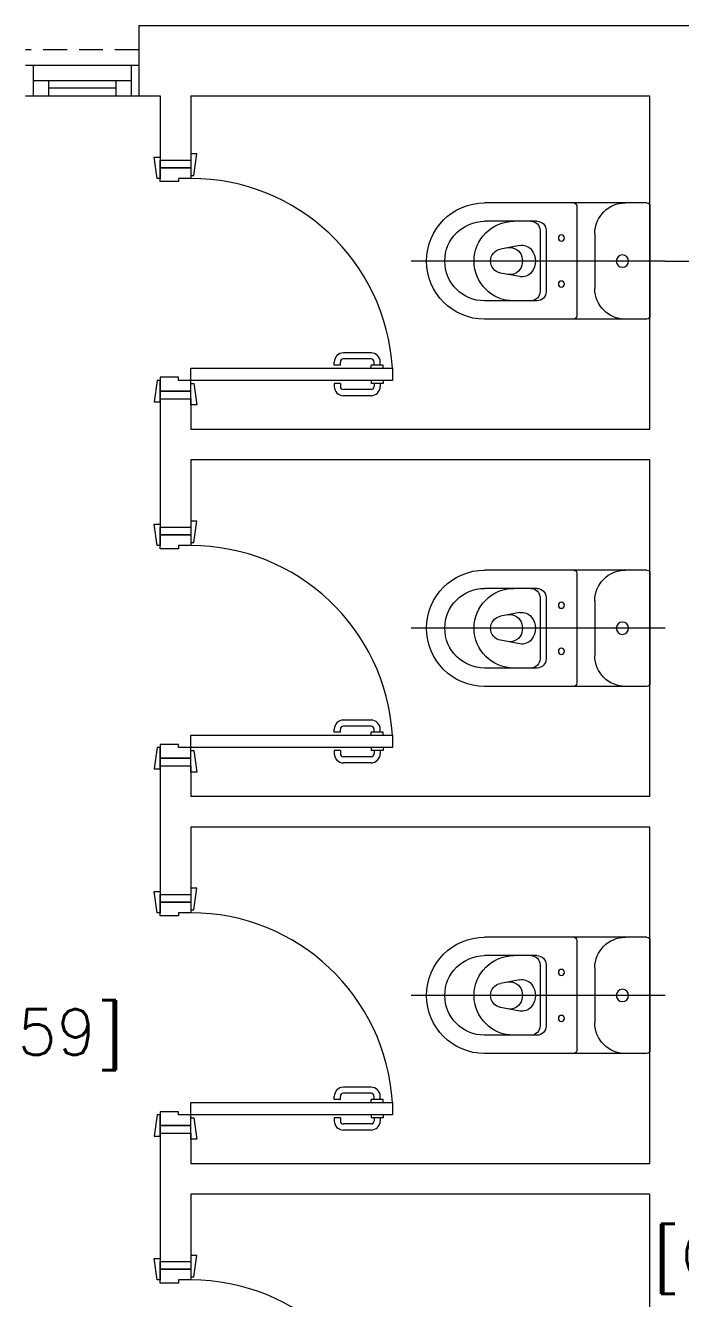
# Model space of a CAD drawing. Header units: inches. Extents: x -501855 to 57169, y -29325 to 19878.
# Drawn here: x 13478 to 15618, y 4642 to 8803 of the extents above; entities that cross this region are included whole.
import ezdxf

# ---------------------------------------------------------------- set-up
doc = ezdxf.new("R2010")
doc.units = ezdxf.units.IN
doc.header["$LTSCALE"] = 25
doc.header["$MEASUREMENT"] = 0
doc.linetypes.add('00-Ground Floor$0$HIDDEN2', pattern=[0.1875, 0.125, -0.0625])
doc.linetypes.add('DASHDOT', pattern=[25.4, 12.7, -6.35, 0, -6.35])
for name, color, linetype, lineweight in [('00-Ground Floor$0$72_EGR_BASE_TEXT', 252, 'Continuous', 5), ('00-Ground Floor$0$Aluminum', 251, 'Continuous', 5), ('00-Ground Floor$0$Proj', 251, 'Continuous', 5), ('00-Ground Floor$0$SANIT', 250, 'Continuous', 5), ('00-Ground Floor$0$Walls', 251, 'Continuous', 5), ('00-Ground Floor$0$Wooden Joinery', 251, 'Continuous', 5), ('E-LITE-CLNG-CNDT', 6, 'DASHDOT', 35)]:
    doc.layers.add(name, color=color, linetype=linetype, lineweight=lineweight)
doc.styles.add('00-Ground Floor$0$SIMPLEX', font='SIMPLEX.shx', dxfattribs={"height": 150})

# ---------------------------------------------------------------- blocks, each defined once
blk = doc.blocks.new('00-Ground Floor$0$A$C72370EFE')
at = {"layer": '00-Ground Floor$0$Wooden Joinery'}
for p, q in [((-0.01, -0.04), (-0.02, -0.04)), ((-0.01, -0.03), (-0.01, -0.07)), ((0, -0.03), (-0.01, -0.03)), ((0.04, -0.03), (0.05, -0.03)), ((0.05, -0.03), (0.05, -0.07)), ((0.05, -0.04), (0.06, -0.04)), ((-0.05, -0.07), (-0.05, -0.16)), ((-0.03, -0.07), (-0.03, -0.16)), ((-0.01, -0.06), (-0.02, -0.06)), ((0, -0.07), (-0.01, -0.07)), ((0.04, -0.07), (0.05, -0.07)), ((0.05, -0.06), (0.06, -0.06)), ((0.07, -0.07), (0.07, -0.16)), ((0.09, -0.07), (0.09, -0.16)), ((-0.01, -0.17), (-0.02, -0.17)), ((-0.01, -0.19), (-0.02, -0.19)), ((-0.01, -0.17), (-0.01, -0.19)), ((0.05, -0.17), (0.06, -0.17)), ((0.05, -0.17), (0.05, -0.19)), ((0.05, -0.19), (0.06, -0.19))]:
    blk.add_line(p, q, dxfattribs=at)
for centre, radius, start, end in [((-0.02, -0.07), 0.03, 90, 180), ((0.06, -0.07), 0.03, 0, 90), ((-0.02, -0.07), 0.01, 90, 180), ((0.06, -0.07), 0.01, 0, 90), ((-0.02, -0.16), 0.03, 180, 270), ((-0.02, -0.16), 0.01, 180, 270), ((0.06, -0.16), 0.01, 270, 0), ((0.06, -0.16), 0.03, 270, 0)]:
    blk.add_arc(centre, radius, start, end, dxfattribs=at)
blk = doc.blocks.new('00-Ground Floor$0$A$C5DAD61B4')
at = {"layer": '00-Ground Floor$0$Wooden Joinery'}
for points in [[(80, 959.1), (80, 969.1), (10, 979.1), (10, 959.1)], [(940, 959.1), (940, 969.1), (1010, 979.1), (1010, 959.1)], [(70, 859.1), (70, 849.1), (0, 839.1), (0, 859.1)], [(120, 859.1), (120, 0), (80, 0), (80, 859.1)], [(950, 859.1), (950, 849.1), (1020, 839.1), (1020, 859.1)]]:
    blk.add_lwpolyline(points, close=True, dxfattribs=at)
for points in [[(45, 859.1), (45, 959.1), (20, 959.1), (20, 859.1), (45, 859.1)], [(45, 859.1), (80, 859.1), (80, 899.1), (90, 899.1), (90, 959.1), (45, 959.1), (45, 859.1)], [(975, 859.1), (940, 859.1), (940, 899.1), (930, 899.1), (930, 959.1), (975, 959.1), (975, 859.1)], [(975, 859.1), (975, 959.1), (1000, 959.1), (1000, 859.1), (975, 859.1)]]:
    blk.add_lwpolyline(points, dxfattribs=at)
blk.add_arc((80, 859.1), 860, 272.666, 0, dxfattribs=at)
at = {"layer": '00-Ground Floor$0$Wooden Joinery', "xscale": 999.9999999998854, "yscale": 999.9999999998854, "zscale": 999.9999999998854, "rotation": 180}
blk.add_blockref('00-Ground Floor$0$A$C72370EFE', (120, 0), dxfattribs=at)
blk = doc.blocks.new('00-Ground Floor$0$A$C268A7CF0')
at = {"layer": '00-Ground Floor$0$Wooden Joinery'}
for points in [[(80, 758.8), (80, 768.8), (10, 778.8), (10, 758.8)], [(740, 758.8), (740, 768.8), (810, 778.8), (810, 758.8)], [(70, 658.8), (70, 648.8), (0, 638.8), (0, 658.8)], [(120, 658.8), (120, 0), (80, 0), (80, 658.8)], [(750, 658.8), (750, 648.8), (820, 638.8), (820, 658.8)]]:
    blk.add_lwpolyline(points, close=True, dxfattribs=at)
for points in [[(45, 658.8), (45, 758.8), (20, 758.8), (20, 658.8), (45, 658.8)], [(45, 658.8), (80, 658.8), (80, 698.8), (90, 698.8), (90, 758.8), (45, 758.8), (45, 658.8)], [(775, 658.8), (740, 658.8), (740, 698.8), (730, 698.8), (730, 758.8), (775, 758.8), (775, 658.8)], [(775, 658.8), (775, 758.8), (800, 758.8), (800, 658.8), (775, 658.8)]]:
    blk.add_lwpolyline(points, dxfattribs=at)
blk.add_arc((80, 658.8), 660, 273.4748, 0, dxfattribs=at)
at = {"layer": '00-Ground Floor$0$Wooden Joinery', "xscale": 999.9999999998854, "yscale": 999.9999999998854, "zscale": 999.9999999998854, "rotation": 180}
blk.add_blockref('00-Ground Floor$0$A$C72370EFE', (120, 0), dxfattribs=at)
blk = doc.blocks.new('00-Ground Floor$0$WC manta')
at = {"layer": '00-Ground Floor$0$SANIT'}
for p, q in [((-0.13, 0.18), (-0.13, -0.18)), ((-0.12, 0.19), (0.41, 0.19)), ((0.109, 0.18), (0.109, -0.18)), ((0.239, 0.13), (0.41, 0.13)), ((0.05, 0.09), (0.05, -0.09)), ((0.209, 0.1), (0.209, -0.1)), ((0.229, 0.1), (0.229, -0.1)), ((0.2955, 0.051), (0.3581, 0.0393)), ((-0.18, 0), (0.65, 0)), ((0.2955, -0.051), (0.3581, -0.0393)), ((0.239, -0.13), (0.41, -0.13)), ((-0.12, -0.19), (0.41, -0.19))]:
    blk.add_line(p, q, dxfattribs=at)
for centre, radius in [((0.159, 0.0752), 0.01), ((-0.04, 0), 0.02), ((0.159, -0.0753), 0.01)]:
    blk.add_circle(centre, radius, dxfattribs=at)
for centre, radius, start, end in [((-0.12, 0.18), 0.01, 90, 180), ((-0.05, 0.09), 0.1, 0, 90), ((0.119, 0.18), 0.01, 90, 180), ((0.41, 0), 0.19, 270, 90), ((0.239, 0.1), 0.03, 90, 180), ((0.259, 0.1), 0.03, 90, 180), ((0.3147, 0), 0.13, 270, 90), ((0.41, 0), 0.13, 270, 90), ((0.2882, 0.0117), 0.04, 79.4289, 141.525), ((0.3271, 0.0044), 0.04, 79.4289, 166.4176), ((0.3029, 0), 0.0588, 141.525, 218.475), ((0.3454, 0), 0.0588, 166.4176, 193.5824), ((0.3507, 0), 0.04, 280.5711, 79.4289), ((0.2882, -0.0117), 0.04, 218.475, 280.5711), ((0.3271, -0.0044), 0.04, 193.5824, 280.5711), ((-0.05, -0.09), 0.1, 270, 0), ((0.239, -0.1), 0.03, 180, 270), ((0.259, -0.1), 0.03, 180, 270), ((-0.12, -0.18), 0.01, 180, 270), ((0.119, -0.18), 0.01, 180, 270)]:
    blk.add_arc(centre, radius, start, end, dxfattribs=at)
blk = doc.blocks.new('00-Ground Floor')
at = {"layer": '00-Ground Floor$0$Aluminum'}
for p, q in [((13477.7, 8672.6), (13847.9, 8672.6, 0)), ((13502.7, 8672.6), (13502.7, 8572.6)), ((13822.9, 8672.6, 0), (13822.9, 8572.6, 0)), ((13502.7, 8622.6), (13822.9, 8622.6, 0)), ((13552.7, 8622.6), (13552.7, 8572.6)), ((13772.9, 8622.6, 0), (13772.9, 8572.6, 0)), ((13477.7, 8572.6), (13847.9, 8572.6, 0)), ((13772.9, 8597.6, 0), (13552.7, 8597.6))]:
    blk.add_line(p, q, dxfattribs=at)
at = {"layer": '00-Ground Floor$0$Proj', "linetype": '00-Ground Floor$0$HIDDEN2', "ltscale": 25}
blk.add_line((13847.9, 8722.6, 0), (13477.7, 8722.6), dxfattribs=at)
at = {"layer": '00-Ground Floor$0$SANIT'}
blk.add_line((15567.9, 8032.6, 0), (16397.9, 8032.6, 0), dxfattribs=at)
at = {"layer": '00-Ground Floor$0$Walls'}
for p, q in [((13847.9, 8802.6, 0), (15771.5, 8802.6, 0)), ((13847.9, 8802.6, 0), (13847.9, 8572.6, 0)), ((13847.9, 8572.6, 0), (13917.9, 8572.6, 0)), ((13917.9, 8572.6, 0), (13917.9, 8362.6, 0)), ((14017.9, 8572.6, 0), (15517.9, 8572.6, 0)), ((14017.9, 8572.6, 0), (14017.9, 8362.6, 0)), ((15517.9, 7482.6, 0), (15517.9, 8572.6, 0)), ((13917.9, 8362.6, 0), (14017.9, 8362.6, 0)), ((13917.9, 7582.6, 0), (14017.9, 7582.6, 0)), ((13917.9, 7582.6, 0), (13917.9, 7162.6, 0)), ((14017.9, 7582.6, 0), (14017.9, 7482.6, 0)), ((15517.9, 7482.6, 0), (14017.9, 7482.6, 0)), ((15517.9, 7382.6, 0), (14017.9, 7382.6, 0)), ((14017.9, 7382.6, 0), (14017.9, 7162.6, 0)), ((15517.9, 6282.6, 0), (15517.9, 7382.6, 0)), ((13917.9, 7162.6, 0), (14017.9, 7162.6, 0)), ((13917.9, 6382.6, 0), (13917.9, 5962.6, 0)), ((13917.9, 6382.6, 0), (14017.9, 6382.6, 0)), ((14017.9, 6382.6, 0), (14017.9, 6282.6, 0)), ((15517.9, 6282.6, 0), (14017.9, 6282.6, 0)), ((15517.9, 6182.6, 0), (14017.9, 6182.6, 0)), ((14017.9, 6182.6, 0), (14017.9, 5962.6, 0)), ((15517.9, 5082.6, 0), (15517.9, 6182.6, 0)), ((13917.9, 5962.6, 0), (14017.9, 5962.6, 0)), ((13917.9, 5182.6, 0), (13917.9, 4762.6, 0)), ((13917.9, 5182.6, 0), (14017.9, 5182.6, 0)), ((14017.9, 5182.6, 0), (14017.9, 5082.6, 0)), ((15517.9, 5082.6, 0), (14017.9, 5082.6, 0)), ((15517.9, 4982.6, 0), (14017.9, 4982.6, 0)), ((14017.9, 4982.6, 0), (14017.9, 4762.6, 0)), ((15517.9, 3882.6, 0), (15517.9, 4982.6, 0)), ((13917.9, 4762.6, 0), (14017.9, 4762.6, 0))]:
    blk.add_line(p, q, dxfattribs=at)
at = {"layer": '00-Ground Floor$0$SANIT', "xscale": -999.9999999999995, "yscale": 999.9999999999995, "zscale": 999.9999999999995}
for p in [(15387.9, 8032.6, 0), (15387.9, 6832.6, 0), (15387.9, 5632.6, 0)]:
    blk.add_blockref('00-Ground Floor$0$WC manta', p, dxfattribs=at)
at = {"layer": '00-Ground Floor$0$Wooden Joinery', "rotation": 90.00000000000001}
for name, p in [('00-Ground Floor$0$A$C268A7CF0', (14676.7, 7562.6, 0)), ('00-Ground Floor$0$A$C268A7CF0', (14676.7, 6362.6, 0)), ('00-Ground Floor$0$A$C268A7CF0', (14676.7, 5162.6, 0)), ('00-Ground Floor$0$A$C5DAD61B4', (13627, 3962.6, 0)), ('00-Ground Floor$0$A$C268A7CF0', (14676.7, 3962.6, 0))]:
    blk.add_blockref(name, p, dxfattribs=at)
at = {"layer": '00-Ground Floor$0$72_EGR_BASE_TEXT', "char_height": 150, "attachment_point": 2, "style": '00-Ground Floor$0$SIMPLEX'}
for s, insert in [('[OPDG59]', (13306.8, 5588, 0)), ('[OPDG55]', (16020.8, 4857.2, 0))]:
    blk.add_mtext(s, dxfattribs=dict(at, insert=insert))

msp = doc.modelspace()

# ---------------------------------------------------------------- block references
at = {"layer": 'E-LITE-CLNG-CNDT'}
msp.add_blockref('00-Ground Floor', (0, 0), dxfattribs=at)

doc.saveas('drawing.dxf')
